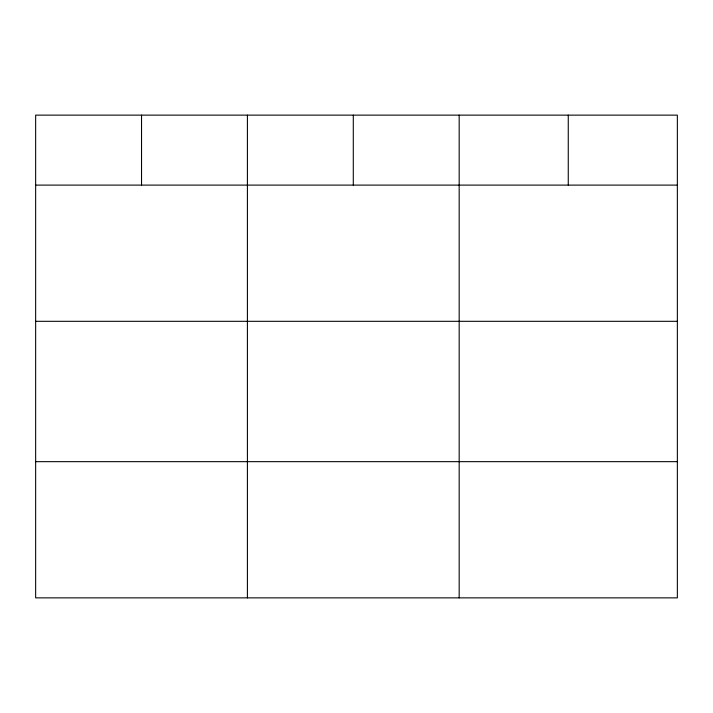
<?xml version="1.0" encoding="UTF-8"?>
<svg xmlns="http://www.w3.org/2000/svg" width="713" height="713" viewBox="0 0 713 713"><rect width="100%" height="100%" fill="white"/><g stroke="black" fill="none" stroke-linecap="round" stroke-linejoin="round"><path stroke-width="1.07" d="M677.35 321.313L677.35 115.132L35.65 115.132L35.65 597.868L677.35 597.868L677.35 321.313L35.65 321.313M35.65 185.104L677.35 185.104M35.65 461.659L677.35 461.659M568.261 115.132L568.261 185.104M459.172 115.132L459.172 597.868M353.291 115.132L353.291 185.104M247.411 115.132L247.411 597.868M141.531 115.132L141.531 185.104"/></g></svg>
